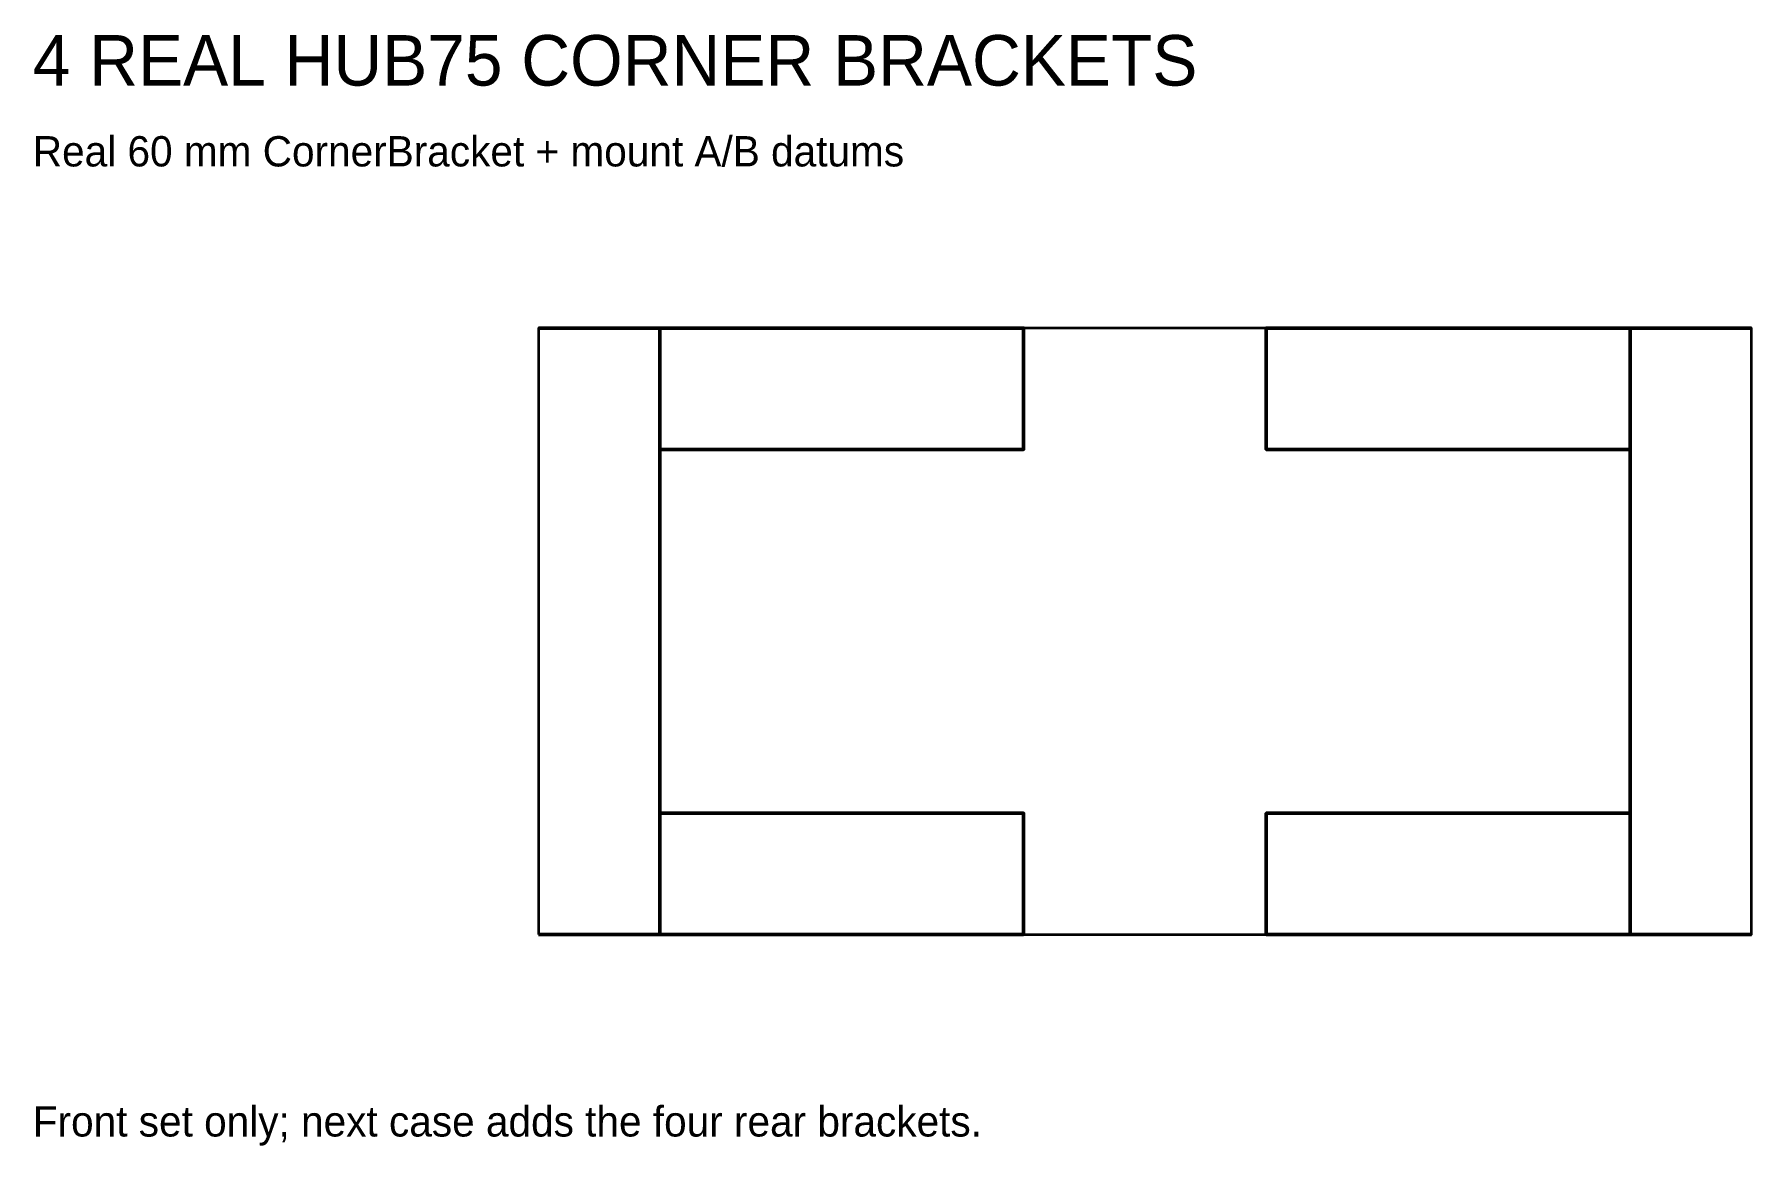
# Model space of a CAD drawing. Header units: millimetres. Extents: x -110 to 60, y -21 to 89.
import ezdxf

# ---------------------------------------------------------------- set-up
doc = ezdxf.new("R2010")
doc.units = ezdxf.units.MM
doc.layers.add('BRACKET', color=3, linetype='Continuous', lineweight=50)
doc.layers.add('FRAME', color=8, linetype='Continuous', lineweight=35)
doc.layers.add('TEXT', color=7, linetype='Continuous')

msp = doc.modelspace()

# ---------------------------------------------------------------- linework, layer by layer
at = {"layer": 'BRACKET'}
for points in [[(-60, 60), (-12, 60), (-12, 48), (-48, 48), (-48, 0), (-60, 0)], [(-60, 0), (-12, 0), (-12, 12), (-48, 12), (-48, 60), (-60, 60)], [(60, 60), (12, 60), (12, 48), (48, 48), (48, 0), (60, 0)], [(60, 0), (12, 0), (12, 12), (48, 12), (48, 60), (60, 60)]]:
    msp.add_lwpolyline(points, dxfattribs=at)
at = {"layer": 'FRAME'}
msp.add_lwpolyline([(-60, 0), (60, 0), (60, 60), (-60, 60)], close=True, dxfattribs=at)

# ---------------------------------------------------------------- texts
at = {"layer": 'TEXT'}
for s, height, p in [('4 REAL HUB75 CORNER BRACKETS', 5, (-110, 84)), ('Real 60 mm CornerBracket + mount A/B datums', 3, (-110, 76)), ('Front set only; next case adds the four rear brackets.', 3, (-110, -20))]:
    msp.add_text(s, height=height, dxfattribs=at).set_placement(p)

doc.saveas('drawing.dxf')
